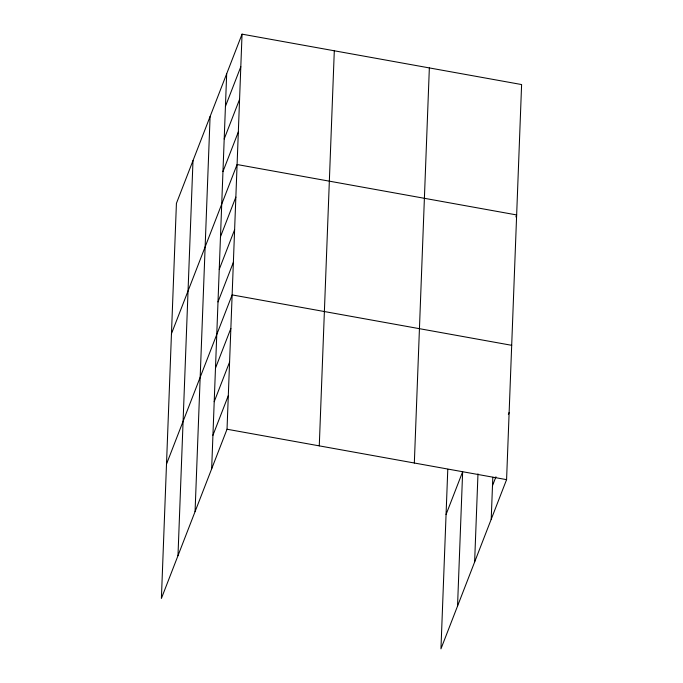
<?xml version="1.0" encoding="UTF-8"?>
<svg xmlns="http://www.w3.org/2000/svg" width="683" height="683" viewBox="0 0 683 683"><rect width="100%" height="100%" fill="white"/><g stroke="black" fill="none" stroke-linecap="round" stroke-linejoin="round"><path stroke-width="1.02" d="M177.981 555.68L192.999 160.599M195.065 511.627L210.091 116.537M211.653 468.862L226.679 73.781M242.047 34.15L176.419 203.355L161.393 598.445L227.029 429.231L242.047 34.15L521.607 84.555L506.581 479.645L440.953 648.85L447.783 469.306M319.277 445.871L334.303 50.781M414.333 463.006L429.351 67.924M457.542 606.086L462.647 471.757L446.059 514.521M474.625 562.032L477.98 473.882M491.214 519.268L492.81 477.297M225.433 106.377L240.809 66.746M224.195 138.965L239.571 99.342M222.957 171.561L238.333 131.93M171.459 333.731L237.086 164.526L516.647 214.94L515.878 216.921M220.481 236.753L235.848 197.122M219.243 269.35L234.611 229.719M217.997 301.937L233.373 262.315M166.498 464.116L232.135 294.902L511.695 345.316M215.487 368.12L230.854 328.489M214.206 401.698L229.582 362.067M212.934 435.284L228.301 395.653M508.374 414.461L509.142 412.481M492.494 485.69L495.952 476.777M227.029 429.231L506.581 479.645"/></g></svg>
